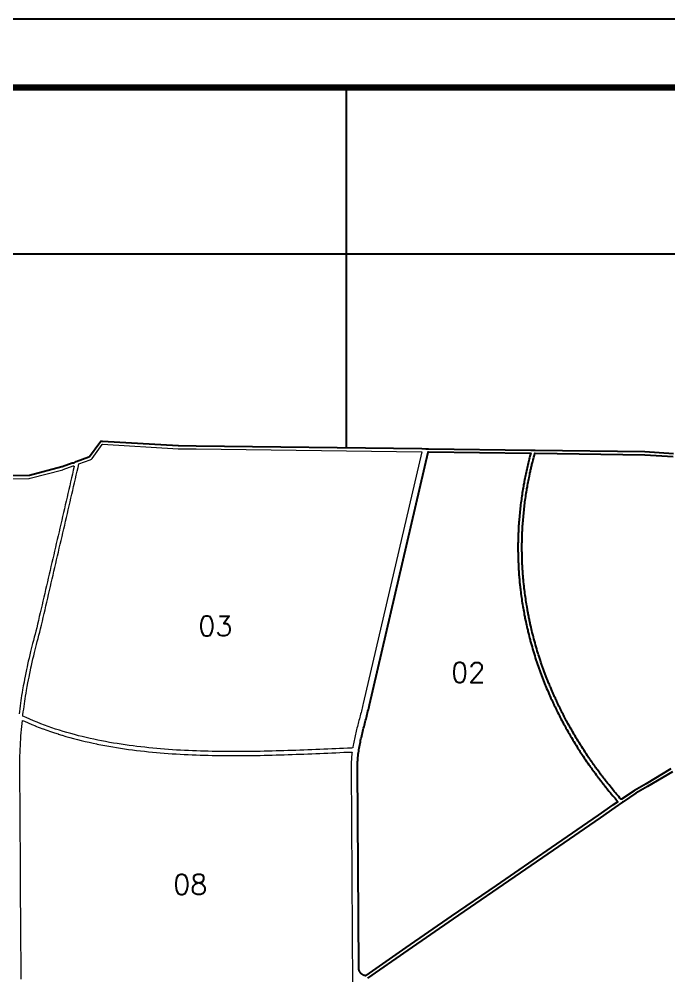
# Model space of a CAD drawing. Extents: x 714606 to 717153, y 7853794 to 7855594.
# Drawn here: x 715389 to 716204, y 7854394 to 7855594 of the extents above; entities that cross this region are included whole.
import ezdxf
from ezdxf.enums import TextEntityAlignment as Align

# ---------------------------------------------------------------- set-up
doc = ezdxf.new("R2010")
doc.units = 0
doc.linetypes.add('CONTINUO', pattern=[0])
doc.linetypes.add('LIN0', pattern=[0])
for name, color, linetype in [('011400xxxx', 1, 'Continuous'), ('011400xxxx001', 5, 'Continuous'), ('011400xxxx002', 5, 'Continuous'), ('011400xxxx003', 5, 'Continuous'), ('011400xxxx004', 5, 'Continuous'), ('011400xxxx008', 5, 'Continuous'), ('MALHA', 8, 'CONTINUO'), ('MARGEM', 7, 'CONTINUO'), ('texto', 7, 'Continuous')]:
    doc.layers.add(name, color=color, linetype=linetype)
doc.styles.add('SIMPLEX', font='simplex', dxfattribs={"height": 0.2})

msp = doc.modelspace()

# ---------------------------------------------------------------- linework, layer by layer
at = {"layer": '011400xxxx'}
for points in [[(715337.3, 7855021.8), (715401.7, 7855022.1), (715402.4, 7855022.2), (715442.9, 7855032.9), (715443.1, 7855033), (715455.8, 7855037.6), (715457, 7855037.9), (715458.2, 7855037.7), (715460.8, 7855039.4), (715476.9, 7855045.2), (715477.3, 7855045.4), (715477.4, 7855045.5), (715477.7, 7855045.8), (715490.4, 7855063.3), (715491.8, 7855064.9), (715493.9, 7855065), (715588.9, 7855059.4), (715589.1, 7855059.4), (715611.2, 7855059.1), (715894.4, 7855055.6), (715899.6, 7855055.2), (715902.6, 7855055.4), (716031.1, 7855053.8), (716034.7, 7855053.4), (716035.2, 7855053.6), (716036.4, 7855053.7), (716174.2, 7855051.9), (716210.1, 7855049.6)], [(716208.7, 7854650.1), (716177.7, 7854631.6), (716163, 7854623.2), (716162.8, 7854623.1), (716147, 7854612.3), (716146.3, 7854611.9), (716146.3, 7854611.8), (716136.5, 7854605.2), (716136.5, 7854605.2), (716118, 7854592.3), (716059, 7854551.6), (715989.9, 7854504), (715933.6, 7854465.5), (715933.6, 7854465.5), (715876.7, 7854426.4), (715876.7, 7854426.4), (715826.3, 7854391)]]:
    msp.add_lwpolyline(points, dxfattribs=at)
at = {"layer": '011400xxxx001'}
msp.add_lwpolyline([(716206.7, 7854653.6), (716175.7, 7854635.1), (716161, 7854626.6), (716160.6, 7854626.4), (716145, 7854615.8), (716144.7, 7854615.6), (716144.7, 7854615.6), (716144.4, 7854615.6), (716143, 7854617.2), (716141.5, 7854618.9), (716140.6, 7854620), (716138.7, 7854622.2), (716137.8, 7854623.3), (716135.9, 7854625.5), (716135, 7854626.6), (716133.1, 7854628.9), (716132.2, 7854630.1), (716130.3, 7854632.4), (716129.3, 7854633.6), (716128.7, 7854634.4), (716127.4, 7854636), (716126.4, 7854637.2), (716125.8, 7854638), (716124.5, 7854639.6), (716123.5, 7854640.9), (716122.9, 7854641.7), (716121.6, 7854643.4), (716120.6, 7854644.7), (716120, 7854645.5), (716118.7, 7854647.2), (716117.7, 7854648.6), (716117.1, 7854649.4), (716115.8, 7854651.2), (716114.8, 7854652.5), (716114.1, 7854653.4), (716112.8, 7854655.2), (716111.8, 7854656.6), (716111.2, 7854657.5), (716109.9, 7854659.3), (716108.9, 7854660.7), (716108.2, 7854661.7), (716106.9, 7854663.5), (716105.9, 7854665), (716105.3, 7854665.9), (716104, 7854667.8), (716103, 7854669.3), (716102.3, 7854670.3), (716101, 7854672.2), (716100, 7854673.7), (716099.4, 7854674.7), (716098, 7854676.7), (716097.1, 7854678.2), (716096.4, 7854679.3), (716095.1, 7854681.3), (716094.1, 7854682.9), (716093.5, 7854683.9), (716092.1, 7854686), (716091.2, 7854687.6), (716090.5, 7854688.6), (716089.2, 7854690.7), (716088.2, 7854692.4), (716087.6, 7854693.4), (716086.3, 7854695.6), (716085.3, 7854697.3), (716084.7, 7854698.4), (716083.4, 7854700.6), (716082.4, 7854702.3), (716081.8, 7854703.4), (716080.5, 7854705.6), (716079.6, 7854707.3), (716078.9, 7854708.5), (716077.7, 7854710.8), (716076.7, 7854712.5), (716076.1, 7854713.7), (716074.8, 7854716), (716074.4, 7854716.9), (716073.4, 7854718.7), (716073, 7854719.6), (716072, 7854721.4), (716071.6, 7854722.4), (716070.6, 7854724.2), (716070.2, 7854725.1), (716069.2, 7854727), (716068.8, 7854727.9), (716067.8, 7854729.8), (716067.4, 7854730.7), (716066.4, 7854732.6), (716066, 7854733.6), (716065.1, 7854735.5), (716064.6, 7854736.4), (716063.7, 7854738.4), (716063.2, 7854739.4), (716062.3, 7854741.3), (716061.9, 7854742.3), (716061, 7854744.3), (716060.5, 7854745.3), (716059.6, 7854747.3), (716059.2, 7854748.3), (716058.3, 7854750.3), (716057.9, 7854751.4), (716057, 7854753.4), (716056.5, 7854754.5), (716055.7, 7854756.5), (716055.2, 7854757.6), (716054.4, 7854759.7), (716053.9, 7854760.8), (716053, 7854762.9), (716052.6, 7854764), (716051.8, 7854766.1), (716051.3, 7854767.2), (716050.5, 7854769.4), (716050.1, 7854770.5), (716049.2, 7854772.7), (716048.8, 7854773.8), (716048, 7854776), (716047.6, 7854777.2), (716046.8, 7854779.5), (716046.3, 7854780.6), (716045.5, 7854782.9), (716045.1, 7854784), (716044.3, 7854786.4), (716043.9, 7854787.5), (716043.1, 7854789.9), (716042.8, 7854791.1), (716042, 7854793.4), (716041.6, 7854794.6), (716040.8, 7854797), (716040.4, 7854798.3), (716039.7, 7854800.7), (716039.3, 7854801.9), (716038.6, 7854804.4), (716038.2, 7854805.6), (716037.5, 7854808.1), (716037.1, 7854809.4), (716036.4, 7854811.9), (716036.1, 7854813.2), (716035.4, 7854815.7), (716035, 7854817), (716034.3, 7854819.6), (716034, 7854820.9), (716033.4, 7854823.5), (716033, 7854824.9), (716032.4, 7854827.5), (716032.1, 7854828.8), (716031.4, 7854831.5), (716031.1, 7854832.9), (716030.5, 7854835.6), (716030.2, 7854837), (716029.6, 7854839.7), (716029.3, 7854841.1), (716028.7, 7854843.8), (716028.5, 7854845.3), (716027.9, 7854848.1), (716027.7, 7854849.5), (716027.1, 7854852.3), (716026.9, 7854853.8), (716026.4, 7854856.7), (716026.1, 7854858.1), (716025.6, 7854861), (716025.4, 7854862.5), (716025, 7854865.4), (716024.7, 7854866.9), (716024.3, 7854869.8), (716024.1, 7854871.4), (716023.7, 7854874.4), (716023.5, 7854875.9), (716023.1, 7854878.9), (716023, 7854879.9), (716022.8, 7854882), (716022.7, 7854883), (716022.4, 7854885.1), (716022.3, 7854886.1), (716022.1, 7854888.2), (716022, 7854889.2), (716021.8, 7854891.3), (716021.7, 7854892.4), (716021.6, 7854894.4), (716021.5, 7854895.5), (716021.3, 7854897.6), (716021.2, 7854898.7), (716021.1, 7854900.8), (716021, 7854901.9), (716020.9, 7854904), (716020.8, 7854905.1), (716020.6, 7854907.2), (716020.6, 7854908.3), (716020.5, 7854910.5), (716020.5, 7854911.6), (716020.4, 7854913.8), (716020.3, 7854914.9), (716020.2, 7854917.1), (716020.2, 7854918.2), (716020.2, 7854920.4), (716020.1, 7854921.5), (716020.1, 7854923.6), (716020.1, 7854924.8), (716020, 7854927), (716020, 7854928.1), (716020, 7854930.3), (716020, 7854931.4), (716020, 7854933.5), (716020, 7854934.6), (716020, 7854936.8), (716020.1, 7854937.9), (716020.1, 7854940), (716020.2, 7854941.1), (716020.2, 7854943.2), (716020.2, 7854944.3), (716020.3, 7854946.4), (716020.3, 7854947.5), (716020.4, 7854949.6), (716020.5, 7854950.6), (716020.6, 7854952.7), (716020.6, 7854953.7), (716020.7, 7854955.9), (716020.8, 7854956.9), (716020.9, 7854959), (716021, 7854960), (716021.1, 7854962), (716021.2, 7854963), (716021.4, 7854965.1), (716021.5, 7854966.6), (716021.8, 7854969.6), (716021.9, 7854971.1), (716022.2, 7854974.1), (716022.3, 7854975.5), (716022.6, 7854978.4), (716022.8, 7854979.9), (716023.1, 7854982.8), (716023.3, 7854984.3), (716023.7, 7854987.1), (716023.8, 7854988.5), (716024.2, 7854991.4), (716024.4, 7854992.8), (716024.8, 7854995.5), (716025, 7854996.9), (716025.4, 7854999.7), (716025.7, 7855001), (716026.1, 7855003.7), (716026.3, 7855005.1), (716026.8, 7855007.8), (716027, 7855009.1), (716027.5, 7855011.7), (716027.8, 7855013), (716028.3, 7855015.7), (716028.5, 7855016.9), (716029, 7855019.5), (716029.3, 7855020.8), (716029.8, 7855023.3), (716030.1, 7855024.6), (716030.6, 7855027), (716030.9, 7855028.3), (716031.5, 7855030.7), (716031.7, 7855031.9), (716032.3, 7855034.4), (716032.6, 7855035.6), (716033.2, 7855038), (716033.5, 7855039.1), (716034.1, 7855041.5), (716034.4, 7855042.6), (716035, 7855045), (716035.6, 7855047.4), (716036.2, 7855049.7), (716036.2, 7855049.7), (716036.3, 7855049.7), (716036.5, 7855049.7), (716174, 7855047.9), (716209.8, 7855045.6)], dxfattribs=at)
at = {"layer": '011400xxxx002'}
msp.add_lwpolyline([(715824, 7854394.2), (715823.7, 7854394.2), (715823.2, 7854394.3), (715822.5, 7854394.5), (715822.1, 7854394.6), (715821.8, 7854394.7), (715821.4, 7854394.8), (715821.1, 7854394.9), (715820.7, 7854395.1), (715820.4, 7854395.2), (715820.1, 7854395.4), (715819.8, 7854395.6), (715819.5, 7854395.8), (715819.2, 7854396.1), (715818.9, 7854396.3), (715818.6, 7854396.6), (715818.3, 7854396.8), (715818, 7854397.1), (715817.8, 7854397.4), (715817.5, 7854397.7), (715817.3, 7854398), (715817.1, 7854398.3), (715816.9, 7854398.6), (715816.7, 7854399), (715816.5, 7854399.3), (715816.3, 7854399.7), (715816.2, 7854400), (715816, 7854400.4), (715815.9, 7854400.7), (715815.8, 7854401.1), (715815.7, 7854401.5), (715815.6, 7854401.8), (715815.5, 7854402.2), (715815.4, 7854402.6), (715815.4, 7854402.9), (715815.3, 7854403.7), (715815.3, 7854404.4), (715815.3, 7854405.1), (715813.6, 7854655), (715813.6, 7854656.9), (715813.7, 7854658.9), (715813.7, 7854660.8), (715813.8, 7854662.7), (715814, 7854664.6), (715814.1, 7854666.5), (715814.3, 7854668.4), (715814.5, 7854670.3), (715814.7, 7854672.3), (715815, 7854674.2), (715815.2, 7854676.1), (715815.5, 7854678), (715815.9, 7854679.9), (715816.2, 7854681.8), (715816.5, 7854683.7), (715816.9, 7854685.7), (715817.3, 7854687.6), (715817.7, 7854689.5), (715818.1, 7854691.4), (715818.6, 7854693.3), (715819, 7854695.3), (715819.5, 7854697.2), (715819.9, 7854699.1), (715820.4, 7854701), (715820.9, 7854703), (715821.4, 7854704.9), (715821.9, 7854706.8), (715822.4, 7854708.7), (715822.9, 7854710.7), (715823.4, 7854712.6), (715823.9, 7854714.5), (715824.4, 7854716.5), (715824.9, 7854718.4), (715824.9, 7854718.4), (715825.4, 7854720.3), (715825.4, 7854720.4), (715825.9, 7854722.3), (715825.9, 7854722.3), (715826.4, 7854724.2), (715826.4, 7854724.2), (715826.9, 7854726.2), (715826.9, 7854726.2), (715827.4, 7854728.1), (715827.4, 7854728.1), (715827.8, 7854730.1), (715827.9, 7854730.1), (715828.3, 7854732), (715828.3, 7854732), (715828.8, 7854734), (715828.8, 7854734), (715902.5, 7855051.2), (715902.5, 7855051.4), (715902.8, 7855051.4), (716030.9, 7855049.8), (716031.1, 7855049.8), (716030.8, 7855048.7), (716030.1, 7855046.2), (716029.5, 7855043.9), (716029.2, 7855042.7), (716028.6, 7855040.4), (716028.3, 7855039.2), (716027.7, 7855036.7), (716027.4, 7855035.5), (716026.9, 7855033.1), (716026.6, 7855031.9), (716026, 7855029.3), (716025.8, 7855028.1), (716025.2, 7855025.6), (716024.9, 7855024.3), (716024.4, 7855021.8), (716024.1, 7855020.5), (716023.6, 7855017.9), (716023.3, 7855016.6), (716022.9, 7855013.9), (716022.6, 7855012.6), (716022.1, 7855010), (716021.9, 7855008.7), (716021.4, 7855005.9), (716021.2, 7855004.6), (716020.7, 7855001.9), (716020.5, 7855000.5), (716020.1, 7854997.7), (716019.9, 7854996.3), (716019.5, 7854993.5), (716019.3, 7854992.1), (716018.9, 7854989.2), (716018.7, 7854987.7), (716018.3, 7854984.9), (716018.1, 7854983.4), (716017.8, 7854980.4), (716017.7, 7854979), (716017.3, 7854976.1), (716017.2, 7854974.6), (716016.9, 7854971.5), (716016.8, 7854970), (716016.5, 7854967), (716016.4, 7854965.5), (716016.2, 7854963.3), (716016.2, 7854962.3), (716016, 7854960.3), (716015.9, 7854959.3), (716015.8, 7854957.2), (716015.7, 7854956.1), (716015.6, 7854954), (716015.6, 7854952.9), (716015.5, 7854950.9), (716015.4, 7854949.8), (716015.3, 7854947.7), (716015.3, 7854946.6), (716015.2, 7854944.4), (716015.2, 7854943.3), (716015.2, 7854941.2), (716015.1, 7854940.2), (716015.1, 7854938), (716015, 7854936.9), (716015, 7854934.6), (716015, 7854933.5), (716015, 7854931.4), (716015, 7854930.3), (716015, 7854928.1), (716015, 7854926.9), (716015.1, 7854924.7), (716015.1, 7854923.5), (716015.1, 7854921.4), (716015.2, 7854920.3), (716015.2, 7854918.1), (716015.2, 7854916.9), (716015.3, 7854914.6), (716015.4, 7854913.5), (716015.5, 7854911.4), (716015.5, 7854910.3), (716015.6, 7854908.1), (716015.7, 7854907), (716015.8, 7854904.8), (716015.9, 7854903.7), (716016, 7854901.6), (716016.1, 7854900.5), (716016.2, 7854898.4), (716016.3, 7854897.2), (716016.5, 7854895.1), (716016.6, 7854894), (716016.8, 7854891.9), (716016.8, 7854890.9), (716017, 7854888.8), (716017.1, 7854887.7), (716017.4, 7854885.5), (716017.5, 7854884.5), (716017.7, 7854882.5), (716017.8, 7854881.5), (716018, 7854879.4), (716018.1, 7854878.3), (716018.5, 7854875.2), (716018.7, 7854873.7), (716019.1, 7854870.7), (716019.3, 7854869.2), (716019.8, 7854866.1), (716020, 7854864.7), (716020.5, 7854861.7), (716020.7, 7854860.2), (716021.2, 7854857.2), (716021.5, 7854855.8), (716021.9, 7854852.9), (716022.2, 7854851.4), (716022.8, 7854848.6), (716023, 7854847.1), (716023.6, 7854844.3), (716023.8, 7854842.9), (716024.4, 7854840.1), (716024.7, 7854838.7), (716025.3, 7854835.9), (716025.6, 7854834.5), (716026.2, 7854831.8), (716026.6, 7854830.4), (716027.2, 7854827.7), (716027.5, 7854826.3), (716028.2, 7854823.6), (716028.5, 7854822.3), (716029.2, 7854819.7), (716029.5, 7854818.3), (716030.2, 7854815.7), (716030.5, 7854814.4), (716031.2, 7854811.9), (716031.6, 7854810.5), (716032.3, 7854808), (716032.7, 7854806.7), (716033.4, 7854804.2), (716033.8, 7854802.9), (716034.5, 7854800.5), (716034.9, 7854799.2), (716035.7, 7854796.8), (716036.1, 7854795.5), (716036.8, 7854793.1), (716037.2, 7854791.9), (716038, 7854789.5), (716038.4, 7854788.3), (716039.2, 7854785.9), (716039.6, 7854784.7), (716040.4, 7854782.4), (716040.8, 7854781.2), (716041.6, 7854778.9), (716042.1, 7854777.8), (716042.9, 7854775.5), (716043.3, 7854774.3), (716044.1, 7854772.1), (716044.6, 7854770.9), (716045.4, 7854768.7), (716045.8, 7854767.6), (716046.7, 7854765.4), (716047.1, 7854764.3), (716048, 7854762.1), (716048.4, 7854761), (716049.3, 7854758.9), (716049.7, 7854757.8), (716050.6, 7854755.7), (716051, 7854754.6), (716051.9, 7854752.5), (716052.4, 7854751.5), (716053.3, 7854749.4), (716053.7, 7854748.3), (716054.6, 7854746.3), (716055.1, 7854745.3), (716056, 7854743.3), (716056.4, 7854742.2), (716057.3, 7854740.2), (716057.8, 7854739.2), (716058.7, 7854737.3), (716059.2, 7854736.3), (716060.1, 7854734.3), (716060.6, 7854733.3), (716061.5, 7854731.4), (716061.9, 7854730.4), (716062.9, 7854728.5), (716063.3, 7854727.6), (716064.3, 7854725.7), (716064.7, 7854724.7), (716065.7, 7854722.8), (716066.2, 7854721.9), (716067.1, 7854720.1), (716067.6, 7854719.1), (716068.5, 7854717.3), (716069, 7854716.4), (716069.9, 7854714.6), (716070.4, 7854713.7), (716071.7, 7854711.3), (716072.3, 7854710.2), (716073.3, 7854708.4), (716074.6, 7854706.1), (716075.2, 7854704.9), (716076.2, 7854703.2), (716077.5, 7854700.9), (716078.1, 7854699.8), (716079.1, 7854698.1), (716080.4, 7854695.8), (716081, 7854694.7), (716082, 7854693.1), (716083.3, 7854690.9), (716084, 7854689.8), (716084.9, 7854688.1), (716086.3, 7854686), (716086.9, 7854685), (716087.9, 7854683.3), (716089.2, 7854681.2), (716089.9, 7854680.2), (716090.9, 7854678.6), (716092.2, 7854676.6), (716092.8, 7854675.5), (716093.9, 7854674), (716095.2, 7854672), (716095.8, 7854671), (716096.8, 7854669.5), (716098.2, 7854667.5), (716098.8, 7854666.5), (716099.8, 7854665), (716101.2, 7854663.1), (716101.8, 7854662.1), (716102.8, 7854660.7), (716104.1, 7854658.8), (716104.8, 7854657.9), (716105.8, 7854656.4), (716107.1, 7854654.6), (716107.8, 7854653.7), (716108.8, 7854652.3), (716110.1, 7854650.5), (716110.7, 7854649.6), (716111.7, 7854648.2), (716113.1, 7854646.4), (716113.7, 7854645.6), (716114.7, 7854644.2), (716116, 7854642.5), (716116.7, 7854641.7), (716117.6, 7854640.4), (716118.9, 7854638.7), (716119.6, 7854637.9), (716120.6, 7854636.6), (716121.9, 7854634.9), (716122.5, 7854634.1), (716123.5, 7854632.9), (716124.8, 7854631.3), (716125.4, 7854630.5), (716126.4, 7854629.3), (716128.3, 7854626.9), (716129.2, 7854625.7), (716131.1, 7854623.5), (716132.1, 7854622.3), (716134, 7854620.1), (716134.9, 7854618.9), (716136.8, 7854616.8), (716137.7, 7854615.7), (716139.2, 7854613.9), (716140.3, 7854612.6), (716134.3, 7854608.5), (716134.2, 7854608.5), (716115.7, 7854595.6), (716056.8, 7854554.9), (715987.6, 7854507.3), (715931.3, 7854468.8), (715931.3, 7854468.8), (715874.4, 7854429.7), (715874.4, 7854429.7), (715824.2, 7854394.3), (715824, 7854394.2)], close=True, dxfattribs=at)
at = {"layer": '011400xxxx003', "lineweight": 18}
msp.add_lwpolyline([(715464.3, 7855036.4), (715478.5, 7855041.5), (715479.4, 7855041.9), (715480.1, 7855042.5), (715480.8, 7855043.3), (715493.5, 7855060.8), (715493.6, 7855060.9), (715493.9, 7855061), (715588.7, 7855055.4), (715589, 7855055.4), (715611.2, 7855055.1), (715894.1, 7855051.6), (715894.3, 7855051.6), (715894.3, 7855051.4), (715821, 7854735.8), (715820.5, 7854733.9), (715820.1, 7854732), (715819.6, 7854730), (715819.1, 7854728.1), (715818.6, 7854726.2), (715818.2, 7854724.3), (715817.7, 7854722.4), (715817.2, 7854720.4), (715816.6, 7854718.5), (715816.1, 7854716.6), (715815.6, 7854714.6), (715815.1, 7854712.7), (715815.1, 7854712.7), (715814.6, 7854710.8), (715814.6, 7854710.8), (715814.1, 7854708.8), (715814.1, 7854708.8), (715813.6, 7854706.9), (715813.6, 7854706.9), (715813.1, 7854704.9), (715813.1, 7854704.9), (715812.6, 7854703), (715812.6, 7854703), (715812.2, 7854701), (715812.2, 7854701), (715811.7, 7854699.1), (715811.7, 7854699), (715811.2, 7854697.1), (715811.2, 7854697.1), (715810.8, 7854695.1), (715810.8, 7854695.1), (715810.3, 7854693.2), (715810.3, 7854693.2), (715809.9, 7854691.2), (715809.9, 7854691.2), (715809.5, 7854689.2), (715809.5, 7854689.2), (715809.1, 7854687.3), (715809.1, 7854687.2), (715808.7, 7854685.3), (715808.7, 7854685.2), (715808.3, 7854683.3), (715808.3, 7854683.2), (715808, 7854681.3), (715808, 7854681.3), (715807.8, 7854680.2), (715807.7, 7854680), (715807.5, 7854680), (715806.3, 7854679.9), (715801.3, 7854679.7), (715796.3, 7854679.5), (715791.3, 7854679.2), (715786.4, 7854679), (715781.4, 7854678.8), (715776.4, 7854678.6), (715771.4, 7854678.4), (715766.4, 7854678.1), (715761.4, 7854677.9), (715756.4, 7854677.7), (715751.4, 7854677.5), (715746.4, 7854677.3), (715741.4, 7854677.1), (715736.4, 7854677), (715731.4, 7854676.8), (715726.4, 7854676.6), (715721.4, 7854676.5), (715716.5, 7854676.3), (715711.5, 7854676.2), (715706.5, 7854676), (715701.5, 7854675.9), (715696.5, 7854675.8), (715691.5, 7854675.7), (715686.5, 7854675.6), (715681.5, 7854675.6), (715676.5, 7854675.5), (715671.5, 7854675.5), (715666.5, 7854675.4), (715661.5, 7854675.4), (715656.5, 7854675.4), (715651.5, 7854675.4), (715646.6, 7854675.5), (715641.6, 7854675.5), (715636.6, 7854675.6), (715631.6, 7854675.7), (715626.6, 7854675.8), (715621.6, 7854675.9), (715616.6, 7854676.1), (715611.6, 7854676.2), (715606.7, 7854676.4), (715601.7, 7854676.7), (715596.7, 7854676.9), (715591.7, 7854677.2), (715586.7, 7854677.4), (715581.8, 7854677.8), (715576.8, 7854678.1), (715571.8, 7854678.5), (715566.8, 7854678.9), (715561.9, 7854679.3), (715556.9, 7854679.8), (715552, 7854680.2), (715547, 7854680.8), (715542, 7854681.3), (715537.1, 7854681.9), (715532.2, 7854682.5), (715527.2, 7854683.2), (715522.3, 7854683.9), (715517.4, 7854684.6), (715512.4, 7854685.4), (715507.5, 7854686.2), (715502.6, 7854687), (715497.7, 7854687.9), (715492.8, 7854688.9), (715488, 7854689.8), (715483.1, 7854690.9), (715478.2, 7854691.9), (715473.4, 7854693), (715468.5, 7854694.2), (715463.7, 7854695.4), (715458.9, 7854696.7), (715454.1, 7854698), (715449.3, 7854699.3), (715444.6, 7854700.7), (715439.8, 7854702.2), (715435.1, 7854703.7), (715430.4, 7854705.3), (715425.7, 7854706.9), (715421, 7854708.6), (715416.3, 7854710.4), (715411.7, 7854712.2), (715407.1, 7854714.1), (715402.5, 7854716), (715398, 7854718), (715393.9, 7854719.8), (715394.1, 7854721.5), (715394.5, 7854725.1), (715395, 7854728.6), (715395.4, 7854732), (715395.9, 7854735.3), (715396.4, 7854738.6), (715396.9, 7854741.8), (715397.4, 7854745), (715398, 7854748.6), (715398.5, 7854752.1), (715399.4, 7854757), (715400.3, 7854761.8), (715401, 7854765.4), (715401.7, 7854769), (715402.6, 7854773.3), (715403.5, 7854777.6), (715404.1, 7854780.6), (715404.8, 7854783.6), (715405.7, 7854787.6), (715406.6, 7854791.7), (715407.6, 7854795.7), (715408.6, 7854799.8), (715409.4, 7854803.1), (715410.2, 7854806.4), (715411, 7854809.6), (715412.1, 7854813.6), (715413.1, 7854817.5), (715414.1, 7854821.4), (715415.1, 7854825.4), (715416.1, 7854829.3), (715417.3, 7854834.1), (715418.4, 7854839), (715419.5, 7854843.8), (715420.6, 7854848.6), (715421.8, 7854853.4), (715422.9, 7854858.3), (715424, 7854863.1), (715425.1, 7854867.9), (715426.2, 7854872.7), (715427.4, 7854877.6), (715428.5, 7854882.4), (715429.6, 7854887.2), (715430.7, 7854892), (715431.8, 7854896.9), (715433, 7854901.7), (715434.1, 7854906.5), (715435.2, 7854911.4), (715436.3, 7854916.2), (715437.5, 7854921), (715438.6, 7854925.8), (715439.7, 7854930.7), (715440.8, 7854935.5), (715441.9, 7854940.3), (715443.1, 7854945.1), (715444.2, 7854950), (715445.3, 7854954.8), (715446.4, 7854959.6), (715447.5, 7854964.4), (715448.7, 7854969.3), (715449.8, 7854974.1), (715450.9, 7854978.9), (715452, 7854983.8), (715453.1, 7854988.6), (715454.3, 7854993.4), (715455.4, 7854998.2), (715456.5, 7855003.1), (715457.6, 7855007.9), (715458.8, 7855012.7), (715459.9, 7855017.5), (715461, 7855022.4), (715462.1, 7855027.2), (715463.2, 7855032), (715464.3, 7855036.4)], close=True, dxfattribs=at)
at = {"layer": '011400xxxx004', "lineweight": 18}
msp.add_lwpolyline([(715337.3, 7855017.8), (715402, 7855018.1), (715403.2, 7855018.3), (715444, 7855029.1), (715444.4, 7855029.2), (715457, 7855033.8), (715457.2, 7855033.8), (715457.5, 7855033.8), (715458, 7855033.6), (715458.5, 7855033.6), (715458.4, 7855033.2), (715457.2, 7855028.3), (715456.1, 7855023.5), (715455, 7855018.7), (715453.9, 7855013.8), (715452.8, 7855009), (715451.6, 7855004.2), (715450.5, 7854999.4), (715449.4, 7854994.5), (715448.3, 7854989.7), (715447.2, 7854984.9), (715446, 7854980.1), (715444.9, 7854975.2), (715443.8, 7854970.4), (715442.7, 7854965.6), (715441.5, 7854960.8), (715440.4, 7854955.9), (715439.3, 7854951.1), (715438.2, 7854946.3), (715437.1, 7854941.4), (715435.9, 7854936.6), (715434.8, 7854931.8), (715433.7, 7854927), (715432.6, 7854922.1), (715431.5, 7854917.3), (715430.3, 7854912.5), (715429.2, 7854907.7), (715428.1, 7854902.8), (715427, 7854898), (715425.9, 7854893.2), (715424.7, 7854888.4), (715423.6, 7854883.5), (715422.5, 7854878.7), (715421.4, 7854873.9), (715420.2, 7854869), (715419.1, 7854864.2), (715418, 7854859.4), (715416.9, 7854854.6), (715415.8, 7854849.7), (715414.6, 7854844.9), (715413.5, 7854840.1), (715412.4, 7854835.3), (715411.3, 7854830.5), (715410.3, 7854826.6), (715409.3, 7854822.7), (715408.2, 7854818.8), (715407.2, 7854814.8), (715406.2, 7854810.9), (715405.4, 7854807.6), (715404.5, 7854804.3), (715403.7, 7854801), (715402.7, 7854796.9), (715401.7, 7854792.8), (715400.8, 7854788.8), (715399.9, 7854784.7), (715399.2, 7854781.7), (715398.6, 7854778.6), (715397.7, 7854774.3), (715396.8, 7854769.9), (715396.1, 7854766.3), (715395.4, 7854762.7), (715394.5, 7854757.9), (715393.6, 7854753), (715393, 7854749.4), (715392.4, 7854745.8), (715391.9, 7854742.6), (715391.4, 7854739.4), (715391, 7854736), (715390.5, 7854732.7), (715390, 7854729.2), (715389.6, 7854725.7), (715389.2, 7854722.6)], dxfattribs=at)
at = {"layer": '011400xxxx008', "lineweight": 18}
msp.add_lwpolyline([(715391.9, 7854389.9), (715391.8, 7854394.9), (715391.8, 7854399.8), (715391.8, 7854404.8), (715391.7, 7854414.8), (715391.7, 7854419.8), (715391.6, 7854429.7), (715391.6, 7854434.7), (715391.5, 7854444.7), (715391.5, 7854449.7), (715391.4, 7854459.6), (715391.4, 7854464.6), (715391.3, 7854469.6), (715391.3, 7854474.6), (715391.2, 7854484.6), (715391.2, 7854489.6), (715391.1, 7854499.5), (715391.1, 7854504.5), (715391.1, 7854509.5), (715391, 7854514.5), (715391, 7854519.5), (715391, 7854529.4), (715390.9, 7854534.4), (715390.9, 7854544.4), (715390.8, 7854549.4), (715390.8, 7854554.3), (715390.8, 7854559.3), (715390.7, 7854564.3), (715390.7, 7854574.3), (715390.6, 7854579.3), (715390.6, 7854589.2), (715390.5, 7854594.2), (715390.5, 7854599.2), (715390.5, 7854604.2), (715390.4, 7854614.2), (715390.4, 7854619.1), (715390.3, 7854629.1), (715390.3, 7854634.1), (715390.2, 7854639.1), (715390.2, 7854644.1), (715390.2, 7854649), (715390.1, 7854654), (715390.1, 7854657.6), (715390.1, 7854661.3), (715390.2, 7854665.7), (715390.3, 7854670.1), (715390.4, 7854674.4), (715390.6, 7854678.6), (715390.8, 7854682.8), (715391, 7854687), (715391.3, 7854691), (715391.5, 7854695.1), (715391.9, 7854699), (715392.2, 7854703), (715392.5, 7854706.8), (715392.9, 7854710.6), (715393.3, 7854714.3), (715393.3, 7854714.6), (715393.3, 7854714.6), (715395.9, 7854713.4), (715396, 7854713.4), (715400.5, 7854711.4), (715400.6, 7854711.4), (715405.1, 7854709.5), (715405.2, 7854709.4), (715409.8, 7854707.6), (715409.9, 7854707.5), (715414.5, 7854705.7), (715414.6, 7854705.7), (715419.2, 7854704), (715419.3, 7854703.9), (715423.9, 7854702.2), (715424, 7854702.2), (715428.7, 7854700.6), (715428.7, 7854700.6), (715433.5, 7854699), (715433.5, 7854699), (715438.2, 7854697.5), (715438.3, 7854697.4), (715443, 7854696), (715443.1, 7854696), (715447.9, 7854694.5), (715447.9, 7854694.5), (715452.7, 7854693.2), (715452.8, 7854693.2), (715457.6, 7854691.9), (715457.6, 7854691.8), (715462.4, 7854690.6), (715462.5, 7854690.6), (715467.3, 7854689.4), (715467.3, 7854689.3), (715472.2, 7854688.2), (715472.2, 7854688.2), (715477.1, 7854687.1), (715477.1, 7854687.1), (715482, 7854686), (715482, 7854686), (715486.9, 7854685), (715486.9, 7854684.9), (715491.8, 7854684), (715491.9, 7854684), (715496.8, 7854683), (715496.8, 7854683), (715501.7, 7854682.1), (715501.7, 7854682.1), (715506.7, 7854681.3), (715506.7, 7854681.3), (715511.6, 7854680.5), (715511.6, 7854680.4), (715516.6, 7854679.7), (715516.6, 7854679.7), (715521.5, 7854678.9), (715521.6, 7854678.9), (715526.5, 7854678.2), (715526.5, 7854678.2), (715531.5, 7854677.6), (715531.5, 7854677.6), (715536.5, 7854677), (715536.5, 7854676.9), (715541.4, 7854676.4), (715541.5, 7854676.4), (715546.4, 7854675.8), (715546.5, 7854675.8), (715551.4, 7854675.3), (715551.4, 7854675.3), (715556.4, 7854674.8), (715556.4, 7854674.8), (715561.4, 7854674.3), (715561.4, 7854674.3), (715566.4, 7854673.9), (715566.4, 7854673.9), (715571.4, 7854673.5), (715571.4, 7854673.5), (715576.4, 7854673.1), (715576.4, 7854673.1), (715581.4, 7854672.8), (715581.4, 7854672.8), (715586.4, 7854672.5), (715586.4, 7854672.5), (715591.4, 7854672.2), (715591.4, 7854672.2), (715596.4, 7854671.9), (715596.4, 7854671.9), (715601.4, 7854671.7), (715601.4, 7854671.7), (715606.4, 7854671.4), (715606.5, 7854671.4), (715611.4, 7854671.2), (715611.5, 7854671.2), (715616.4, 7854671.1), (715616.5, 7854671.1), (715621.5, 7854670.9), (715621.5, 7854670.9), (715626.5, 7854670.8), (715626.5, 7854670.8), (715631.5, 7854670.7), (715631.5, 7854670.7), (715636.5, 7854670.6), (715636.5, 7854670.6), (715641.5, 7854670.5), (715641.5, 7854670.5), (715646.5, 7854670.5), (715646.5, 7854670.5), (715651.5, 7854670.4), (715651.5, 7854670.4), (715656.5, 7854670.4), (715656.5, 7854670.4), (715661.5, 7854670.4), (715661.5, 7854670.4), (715666.5, 7854670.4), (715666.5, 7854670.4), (715671.5, 7854670.5), (715671.6, 7854670.5), (715676.5, 7854670.5), (715676.6, 7854670.5), (715681.6, 7854670.6), (715681.6, 7854670.6), (715686.6, 7854670.6), (715686.6, 7854670.6), (715691.6, 7854670.7), (715691.6, 7854670.7), (715696.6, 7854670.8), (715696.6, 7854670.8), (715701.6, 7854670.9), (715701.6, 7854670.9), (715706.6, 7854671), (715706.6, 7854671), (715711.6, 7854671.2), (715711.6, 7854671.2), (715716.6, 7854671.3), (715716.6, 7854671.3), (715721.6, 7854671.5), (715721.6, 7854671.5), (715726.6, 7854671.6), (715726.6, 7854671.6), (715731.6, 7854671.8), (715731.6, 7854671.8), (715736.6, 7854672), (715736.6, 7854672), (715741.6, 7854672.1), (715741.6, 7854672.1), (715746.6, 7854672.3), (715746.6, 7854672.3), (715751.6, 7854672.5), (715751.6, 7854672.5), (715756.6, 7854672.7), (715756.6, 7854672.7), (715761.6, 7854672.9), (715766.6, 7854673.1), (715771.6, 7854673.4), (715776.6, 7854673.6), (715781.6, 7854673.8), (715786.6, 7854674), (715791.6, 7854674.3), (715796.6, 7854674.5), (715801.6, 7854674.7), (715806.4, 7854674.9), (715807, 7854674.9), (715807, 7854674.7), (715806.8, 7854673.3), (715806.8, 7854673.2), (715806.5, 7854671.3), (715806.5, 7854671.2), (715806.3, 7854669.3), (715806.3, 7854669.2), (715806.1, 7854667.3), (715806.1, 7854667.2), (715806, 7854665.2), (715806, 7854665.2), (715805.8, 7854663.2), (715805.8, 7854663.1), (715805.7, 7854661.2), (715805.7, 7854661.1), (715805.7, 7854659.1), (715805.7, 7854659.1), (715805.6, 7854657.1), (715805.6, 7854657), (715805.6, 7854655), (715805.6, 7854655), (715807.4, 7854380.9)], dxfattribs=at)
at = {"layer": 'MALHA'}
for points in [[(715800, 7855056.8), (715800, 7855508.6)], [(714692.2, 7855300), (717067.5, 7855300)]]:
    msp.add_lwpolyline(points, dxfattribs=at)
at = {"layer": 'MARGEM', "color": 174, "linetype": 'LIN0', "flags": 128}
msp.add_lwpolyline([(717153.2, 7855594.4), (714606.5, 7855594.4), (714606.5, 7853793.6), (717153.2, 7853793.6)], close=True, dxfattribs=at)
at = {"layer": 'MARGEM', "color": 174, "linetype": 'LIN0', "const_width": 7.79, "flags": 128}
msp.add_lwpolyline([(717067.5, 7855508.6), (714692.2, 7855508.6), (714692.2, 7853879.4), (717067.5, 7853879.4)], close=True, dxfattribs=at)

# ---------------------------------------------------------------- texts
at = {"layer": 'texto', "linetype": 'Continuous', "style": 'SIMPLEX'}
for s, p in [('03', (715614, 7854845.5)), ('02', (715931.2, 7854787.2)), ('08', (715582.5, 7854521.3))]:
    msp.add_text(s, height=25, dxfattribs=at).set_placement(p, align=Align.TOP_LEFT)

doc.saveas('drawing.dxf')
